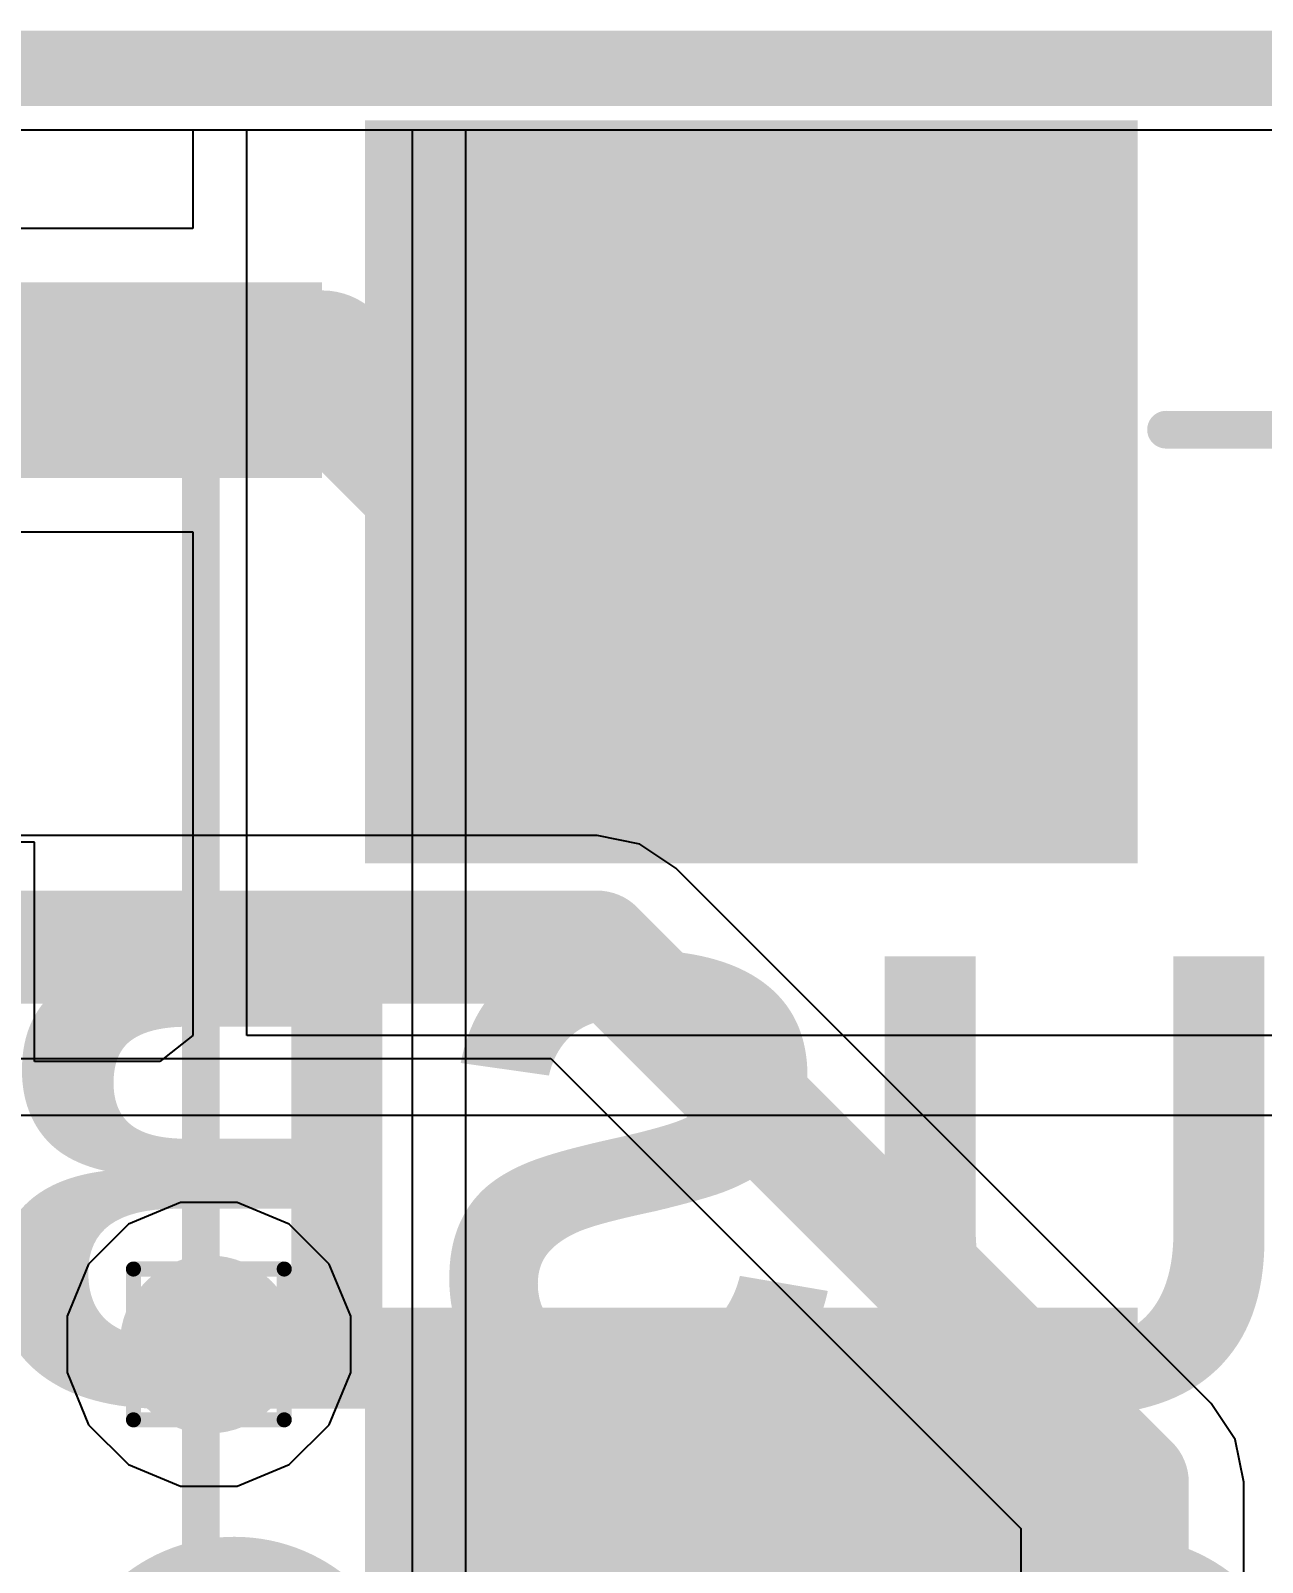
# Model space of a CAD drawing. Header units: inches. Extents: x -13 to 254, y -7 to 63.
# Drawn here: x -6.57 to -2.42, y 29.97 to 35.13 of the extents above; entities that cross this region are included whole.
import ezdxf

# ---------------------------------------------------------------- set-up
doc = ezdxf.new("R2010")
doc.units = ezdxf.units.IN
for name, color, linetype in [('Board Shape', 216, 'Continuous'), ('Bottom Layer', 5, 'Continuous'), ('Bottom Overlay', 54, 'Continuous'), ('Bottom Paste', 16, 'Continuous'), ('Bottom Solder', 6, 'Continuous'), ('Drill Drawing', 1, 'Continuous'), ('GND', 16, 'Continuous'), ('POWER', 76, 'Continuous'), ('Top Layer', 1, 'Continuous'), ('Top Overlay', 2, 'Continuous'), ('Top Paste', 8, 'Continuous'), ('Top Solder', 216, 'Continuous'), ('Via Holes', 16, 'Continuous')]:
    doc.layers.add(name, color=color, linetype=linetype)
doc.styles.add('Arial_Bold', font='', dxfattribs={"height": 0.2})
doc.styles.get('Arial_Bold').set_extended_font_data('Arial', bold=True)

# ---------------------------------------------------------------- blocks, each defined once
blk = doc.blocks.new('SMB__10')
at = {"layer": 'Top Layer'}
for points in [[(-3.1501, -1.2), (-3.1501, 1.2), (-0.8501, 1.2), (-0.8501, -1.2)], [(0.8499, -1.2), (0.8499, 1.2), (3.1499, 1.2), (3.1499, -1.2)]]:
    blk.add_hatch(color=1, dxfattribs=at).paths.add_polyline_path(points)
at = {"layer": 'Top Paste'}
for points in [[(-3.1501, -1.2), (-3.1501, 1.2), (-0.8501, 1.2), (-0.8501, -1.2)], [(0.8499, -1.2), (0.8499, 1.2), (3.1499, 1.2), (3.1499, -1.2)]]:
    blk.add_hatch(color=8, dxfattribs=at).paths.add_polyline_path(points)
at = {"layer": 'Top Solder'}
for points in [[(-3.2517, -1.3016), (-3.2517, 1.3016), (-0.7485, 1.3016), (-0.7485, -1.3016)], [(0.7483, -1.3016), (0.7483, 1.3016), (3.2515, 1.3016), (3.2515, -1.3016)]]:
    blk.add_hatch(color=216, dxfattribs=at).paths.add_polyline_path(points)
at = {"layer": 'Top Overlay'}
for points in [[(-2.2098, 1.397, 0.127, 0.127, 0), (-2.2098, 1.8542, 0.127, 0.127, 0)], [(-2.2098, -1.8542, 0.127, 0.127, 0), (-2.2098, -1.397, 0.127, 0.127, 0)], [(2.5908, -1.8542, 0.127, 0.127, 0), (-2.2098, -1.8542, 0.127, 0.127, 0)]]:
    blk.add_lwpolyline(points, format="xyseb", dxfattribs=at)
for points in [[(-2.2416, 1.397, 0.0635, 0.0635, 1), (-2.178, 1.397, 0.0635, 0.0635, 1)], [(-2.2416, -1.397, 0.0635, 0.0635, 1), (-2.178, -1.397, 0.0635, 0.0635, 1)], [(-2.2416, -1.8542, 0.0635, 0.0635, 1), (-2.178, -1.8542, 0.0635, 0.0635, 1)], [(-2.2416, -1.8542, 0.0635, 0.0635, 1), (-2.178, -1.8542, 0.0635, 0.0635, 1)]]:
    blk.add_lwpolyline(points, format="xyseb", close=True, dxfattribs=at)
blk = doc.blocks.new('T____________0_5___B_17')
at = {"layer": 'Bottom Layer'}
h = blk.add_hatch(color=5, dxfattribs=at)
edge = h.paths.add_edge_path()
edge.add_arc((-3.3702, -2.4478), 0.5, 180, 360)
edge.add_line((-2.8702, -2.4478), (-2.8702, -1.9478))
edge.add_arc((-3.3702, -1.9478), 0.5, 0, 180)
edge.add_line((-3.8702, -1.9478), (-3.8702, -2.4478))
at = {"layer": 'Bottom Paste'}
h = blk.add_hatch(color=16, dxfattribs=at)
edge = h.paths.add_edge_path()
edge.add_arc((-3.3702, -2.4478), 0.5, 180, 360)
edge.add_line((-2.8702, -2.4478), (-2.8702, -1.9478))
edge.add_arc((-3.3702, -1.9478), 0.5, 0, 180)
edge.add_line((-3.8702, -1.9478), (-3.8702, -2.4478))
at = {"layer": 'Bottom Solder'}
h = blk.add_hatch(color=6, dxfattribs=at)
edge = h.paths.add_edge_path()
edge.add_arc((-3.3702, -2.4478), 0.6016, 180, 360)
edge.add_line((-2.7686, -2.4478), (-2.7686, -1.9478))
edge.add_arc((-3.3702, -1.9478), 0.6016, 0, 180)
edge.add_line((-3.9718, -1.9478), (-3.9718, -2.4478))
blk = doc.blocks.new('T____________0_5___B_18')
at = {"layer": 'Bottom Layer'}
h = blk.add_hatch(color=5, dxfattribs=at)
edge = h.paths.add_edge_path()
edge.add_arc((-3.4798, -0.7326), 0.5, 180, 360)
edge.add_line((-2.9798, -0.7326), (-2.9798, -0.2326))
edge.add_arc((-3.4798, -0.2326), 0.5, 0, 180)
edge.add_line((-3.9798, -0.2326), (-3.9798, -0.7326))
at = {"layer": 'Bottom Paste'}
h = blk.add_hatch(color=16, dxfattribs=at)
edge = h.paths.add_edge_path()
edge.add_arc((-3.4798, -0.7326), 0.5, 180, 360)
edge.add_line((-2.9798, -0.7326), (-2.9798, -0.2326))
edge.add_arc((-3.4798, -0.2326), 0.5, 0, 180)
edge.add_line((-3.9798, -0.2326), (-3.9798, -0.7326))
at = {"layer": 'Bottom Solder'}
h = blk.add_hatch(color=6, dxfattribs=at)
edge = h.paths.add_edge_path()
edge.add_arc((-3.4798, -0.7326), 0.6016, 180, 360)
edge.add_line((-2.8782, -0.7326), (-2.8782, -0.2326))
edge.add_arc((-3.4798, -0.2326), 0.6016, 0, 180)
edge.add_line((-4.0814, -0.2326), (-4.0814, -0.7326))
blk = doc.blocks.new('T____________0_5___B_19')
at = {"layer": 'Bottom Layer'}
h = blk.add_hatch(color=5, dxfattribs=at)
edge = h.paths.add_edge_path()
edge.add_arc((-9.2884, -2.4304), 0.5, 180, 360)
edge.add_line((-8.7884, -2.4304), (-8.7884, -1.9304))
edge.add_arc((-9.2884, -1.9304), 0.5, 0, 180)
edge.add_line((-9.7884, -1.9304), (-9.7884, -2.4304))
at = {"layer": 'Bottom Paste'}
h = blk.add_hatch(color=16, dxfattribs=at)
edge = h.paths.add_edge_path()
edge.add_arc((-9.2884, -2.4304), 0.5, 180, 360)
edge.add_line((-8.7884, -2.4304), (-8.7884, -1.9304))
edge.add_arc((-9.2884, -1.9304), 0.5, 0, 180)
edge.add_line((-9.7884, -1.9304), (-9.7884, -2.4304))
at = {"layer": 'Bottom Solder'}
h = blk.add_hatch(color=6, dxfattribs=at)
edge = h.paths.add_edge_path()
edge.add_arc((-9.2884, -2.4304), 0.6016, 180, 360)
edge.add_line((-8.6868, -2.4304), (-8.6868, -1.9304))
edge.add_arc((-9.2884, -1.9304), 0.6016, 0, 180)
edge.add_line((-9.89, -1.9304), (-9.89, -2.4304))

msp = doc.modelspace()

# ---------------------------------------------------------------- hatches: boundary and pattern name
at = {"layer": 'Bottom Layer'}
h = msp.add_hatch(color=5, dxfattribs=at)
edge = h.paths.add_edge_path()
edge.add_arc((-5.9657, 30.7012), 0.3, 0, 360)
at = {"layer": 'GND'}
h = msp.add_hatch(color=16, dxfattribs=at)
edge = h.paths.add_edge_path()
edge.add_arc((-5.9657, 30.7012), 0.3, 0, 360)
at = {"layer": 'POWER'}
h = msp.add_hatch(color=76, dxfattribs=at)
edge = h.paths.add_edge_path()
edge.add_arc((-5.9657, 30.7012), 0.3, 0, 360)
at = {"layer": 'Top Layer'}
msp.add_hatch(color=1, dxfattribs=at).paths.add_polyline_path([(-8.5402, 33.6199), (-5.584, 33.6199), (-5.584, 34.2786), (-8.5402, 34.2786)])
h = msp.add_hatch(color=1, dxfattribs=at)
edge = h.paths.add_edge_path()
edge.add_arc((-5.9657, 30.7012), 0.3, 0, 360)
at = {"layer": 'Via Holes'}
h = msp.add_hatch(color=7, dxfattribs=at)
edge = h.paths.add_edge_path()
edge.add_arc((-5.9657, 30.7012), 0.15, 0, 360)

# ---------------------------------------------------------------- linework, layer by layer
at = {"layer": 'Board Shape'}
msp.add_lwpolyline([(-12.5, 35, 0.254, 0.254, 0), (21.5, 35, 0.254, 0.254, 0)], format="xyseb", dxfattribs=at)
at = {"layer": 'Bottom Layer'}
for p, q in [((-12.0142, 34.7928), (-5.2808, 34.7928)), ((-5.2808, 34.7928), (-5.2808, 28.3405)), ((-5.0996, 28.3405), (-5.0996, 34.7928)), ((-5.0996, 34.7928), (14.6549, 34.7928))]:
    msp.add_line(p, q, dxfattribs=at)
at = {"layer": 'Drill Drawing'}
for points in [[(-6.2197, 30.9552, 0.0508, 0.0508, 0), (-5.7117, 30.9552, 0.0508, 0.0508, 0)], [(-6.2197, 30.4472, 0.0508, 0.0508, 0), (-6.2197, 30.9552, 0.0508, 0.0508, 0)], [(-5.7117, 30.4472, 0.0508, 0.0508, 0), (-5.7117, 30.9552, 0.0508, 0.0508, 0)], [(-6.2197, 30.4472, 0.0508, 0.0508, 0), (-5.7117, 30.4472, 0.0508, 0.0508, 0)]]:
    msp.add_lwpolyline(points, format="xyseb", dxfattribs=at)
for points in [[(-6.2324, 30.9552, 0.0254, 0.0254, 1), (-6.207, 30.9552, 0.0254, 0.0254, 1)], [(-6.2324, 30.9552, 0.0254, 0.0254, 1), (-6.207, 30.9552, 0.0254, 0.0254, 1)], [(-5.7244, 30.9552, 0.0254, 0.0254, 1), (-5.699, 30.9552, 0.0254, 0.0254, 1)], [(-5.7244, 30.9552, 0.0254, 0.0254, 1), (-5.699, 30.9552, 0.0254, 0.0254, 1)], [(-6.2324, 30.4472, 0.0254, 0.0254, 1), (-6.207, 30.4472, 0.0254, 0.0254, 1)], [(-6.2324, 30.4472, 0.0254, 0.0254, 1), (-6.207, 30.4472, 0.0254, 0.0254, 1)], [(-5.7244, 30.4472, 0.0254, 0.0254, 1), (-5.699, 30.4472, 0.0254, 0.0254, 1)], [(-5.7244, 30.4472, 0.0254, 0.0254, 1), (-5.699, 30.4472, 0.0254, 0.0254, 1)]]:
    msp.add_lwpolyline(points, format="xyseb", close=True, dxfattribs=at)
at = {"layer": 'GND'}
for p, q in [((-11.9634, 34.7928), (20.9634, 34.7928)), ((-4.6576, 32.4151), (-7.6038, 32.4151)), ((-4.5139, 32.3865), (-4.6576, 32.4151)), ((-4.3921, 32.3051), (-4.5139, 32.3865)), ((-2.5894, 30.5025), (-4.3921, 32.3051)), ((-7.4922, 31.6641), (-4.8132, 31.6641)), ((-4.8132, 31.6641), (-3.2305, 30.0814)), ((-2.508, 30.3806), (-2.5894, 30.5025)), ((-2.4795, 30.2369), (-2.508, 30.3806)), ((-2.4795, 27.2536), (-2.4795, 30.2369)), ((-3.2305, 30.0814), (-3.2305, 27.2536))]:
    msp.add_line(p, q, dxfattribs=at)
for points in [[(-7.904, 32.0396, 0.381, 0.381, 0), (-4.6576, 32.0396, 0.381, 0.381, 0)], [(-4.6576, 32.0396, 0.381, 0.381, 0), (-2.855, 30.2369, 0.381, 0.381, 0)], [(-2.855, 27.0968, 0.381, 0.381, 0), (-2.855, 30.2369, 0.381, 0.381, 0)]]:
    msp.add_lwpolyline(points, format="xyseb", dxfattribs=at)
for points in [[(-4.7529, 32.0396, 0.1905, 0.1905, 1), (-4.5624, 32.0396, 0.1905, 0.1905, 1)], [(-4.7529, 32.0396, 0.1905, 0.1905, 1), (-4.5624, 32.0396, 0.1905, 0.1905, 1)], [(-2.9502, 30.2369, 0.1905, 0.1905, 1), (-2.7597, 30.2369, 0.1905, 0.1905, 1)], [(-2.9502, 30.2369, 0.1905, 0.1905, 1), (-2.7597, 30.2369, 0.1905, 0.1905, 1)]]:
    msp.add_lwpolyline(points, format="xyseb", close=True, dxfattribs=at)
at = {"layer": 'POWER'}
for p, q in [((-10.1526, 34.7928), (19.9601, 34.7928)), ((-6.0608, 31.179), (-6.2364, 31.1063)), ((-5.8707, 31.179), (-6.0608, 31.179)), ((-5.6951, 31.1063), (-5.8707, 31.179)), ((-6.2364, 31.1063), (-6.3708, 30.9719)), ((-5.5607, 30.9719), (-5.6951, 31.1063)), ((-6.3708, 30.9719), (-6.4435, 30.7963)), ((-5.4879, 30.7963), (-5.5607, 30.9719)), ((-6.4435, 30.7963), (-6.4435, 30.6062)), ((-5.4879, 30.6062), (-5.4879, 30.7963)), ((-6.4435, 30.6062), (-6.3708, 30.4306)), ((-5.5607, 30.4306), (-5.4879, 30.6062)), ((-6.3708, 30.4306), (-6.2364, 30.2962)), ((-5.6951, 30.2962), (-5.5607, 30.4306)), ((-6.2364, 30.2962), (-6.0608, 30.2234)), ((-5.8707, 30.2234), (-5.6951, 30.2962)), ((-6.0608, 30.2234), (-5.8707, 30.2234))]:
    msp.add_line(p, q, dxfattribs=at)
at = {"layer": 'Top Layer'}
for p, q in [((-12.0142, 34.7928), (-6.0192, 34.7928)), ((-6.0192, 34.7928), (-6.0192, 34.4599)), ((-5.838, 31.7421), (-5.838, 34.7928)), ((-5.838, 34.7928), (1.27, 34.7928)), ((-6.0192, 34.4599), (-8.5402, 34.4599)), ((-8.5402, 33.4387), (-6.0192, 33.4387)), ((-6.0192, 33.4387), (-6.0192, 31.7421)), ((-6.5534, 32.3933), (-7.544, 32.3933)), ((-6.5534, 31.6544), (-6.5534, 32.3933)), ((-6.0192, 31.7421), (-6.1313, 31.6544)), ((1.27, 31.7421), (-5.838, 31.7421)), ((-6.1313, 31.6544), (-6.5534, 31.6544)), ((-10.0467, 31.4731), (-0.6253, 31.4731)), ((-6.0608, 31.179), (-6.2364, 31.1063)), ((-5.8707, 31.179), (-6.0608, 31.179)), ((-5.6951, 31.1063), (-5.8707, 31.179)), ((-6.2364, 31.1063), (-6.3708, 30.9719)), ((-5.5607, 30.9719), (-5.6951, 31.1063)), ((-6.3708, 30.9719), (-6.4435, 30.7963)), ((-5.4879, 30.7963), (-5.5607, 30.9719)), ((-6.4435, 30.7963), (-6.4435, 30.6062)), ((-5.4879, 30.6062), (-5.4879, 30.7963)), ((-6.4435, 30.6062), (-6.3708, 30.4306)), ((-5.5607, 30.4306), (-5.4879, 30.6062)), ((-6.3708, 30.4306), (-6.2364, 30.2962)), ((-5.6951, 30.2962), (-5.5607, 30.4306)), ((-6.2364, 30.2962), (-6.0608, 30.2234)), ((-5.8707, 30.2234), (-5.6951, 30.2962)), ((-6.0608, 30.2234), (-5.8707, 30.2234))]:
    msp.add_line(p, q, dxfattribs=at)
for points in [[(-5.584, 33.9979, 0.508, 0.508, 0), (-4.638, 33.0519, 0.508, 0.508, 0)], [(-7.0487, 33.9979, 0.381, 0.381, 0), (-5.584, 33.9979, 0.381, 0.381, 0)], [(-4.638, 32.8729, 0.508, 0.508, 0), (-4.638, 33.0519, 0.508, 0.508, 0)]]:
    msp.add_lwpolyline(points, format="xyseb", dxfattribs=at)
for points in [[(-5.711, 33.9979, 0.254, 0.254, 1), (-5.457, 33.9979, 0.254, 0.254, 1)], [(-5.6792, 33.9979, 0.1905, 0.1905, 1), (-5.4887, 33.9979, 0.1905, 0.1905, 1)], [(-4.765, 33.0519, 0.254, 0.254, 1), (-4.511, 33.0519, 0.254, 0.254, 1)], [(-4.765, 33.0519, 0.254, 0.254, 1), (-4.511, 33.0519, 0.254, 0.254, 1)], [(-4.765, 32.8729, 0.254, 0.254, 1), (-4.511, 32.8729, 0.254, 0.254, 1)]]:
    msp.add_lwpolyline(points, format="xyseb", close=True, dxfattribs=at)

# ---------------------------------------------------------------- block references
for name, p, rotation in [('SMB__10', (-4.138, 31.5729), 270), ('T____________0_5___B_19', (-15.1682, 27.0212), 180), ('T____________0_5___B_18', (-7.8612, 28.7208), 180), ('T____________0_5___B_17', (-6.2586, 27.0056), 180)]:
    msp.add_blockref(name, p, dxfattribs=dict(rotation=rotation))

# ---------------------------------------------------------------- texts
at = {"layer": 'Bottom Overlay', "style": 'Arial_Bold', "text_generation_flag": 2}
msp.add_text('USB', height=1.524, dxfattribs=at).set_placement((-2.2817, 30.4844))

doc.saveas('drawing.dxf')
